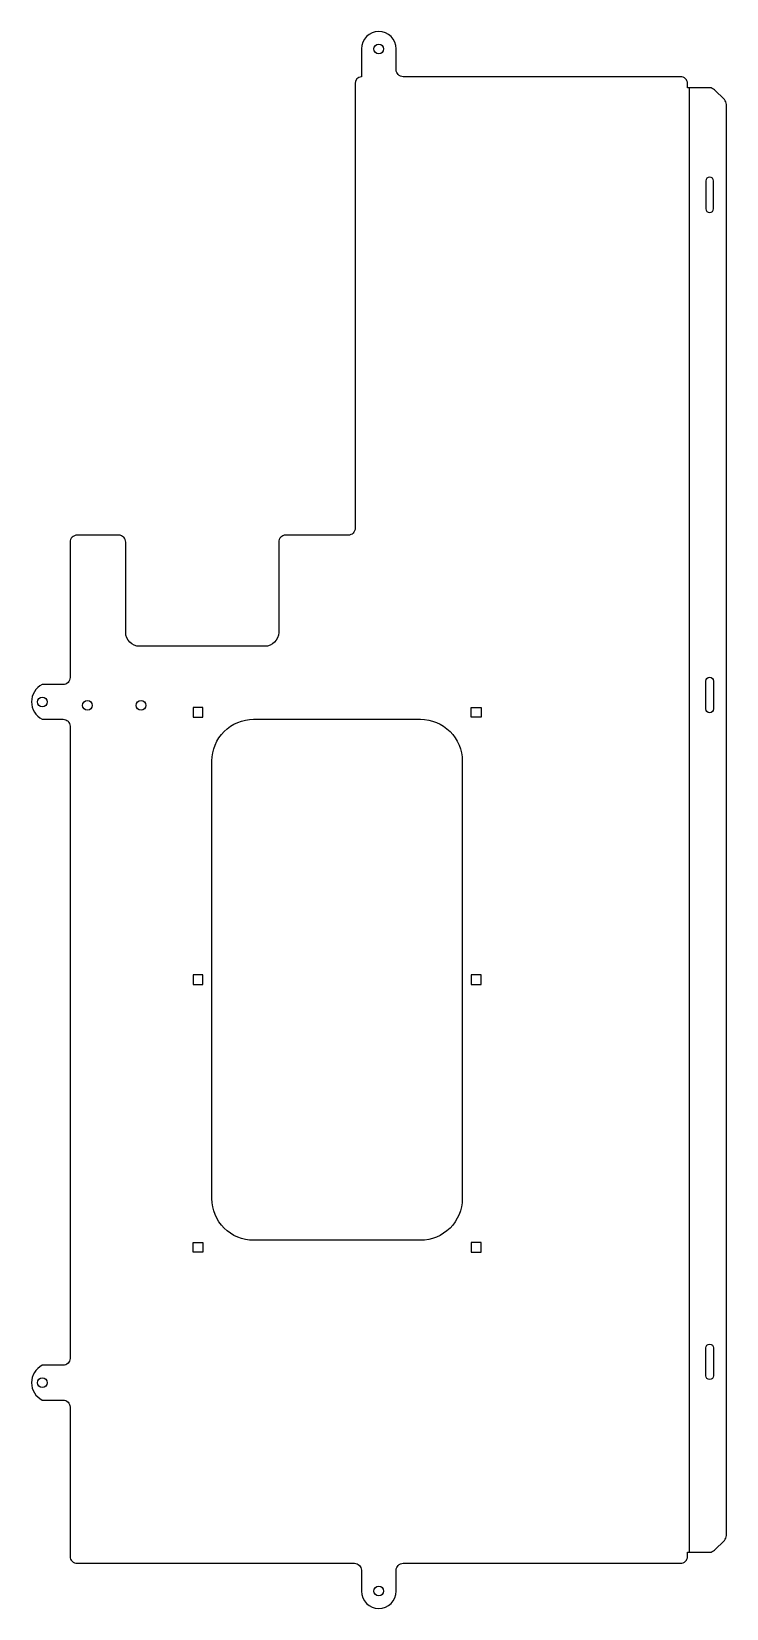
# Model space of a CAD drawing. Extents: x -250 to 250, y -568 to 568.
import ezdxf

# ---------------------------------------------------------------- set-up
doc = ezdxf.new("R2010")
doc.units = 0

msp = doc.modelspace()

# ---------------------------------------------------------------- linework, layer by layer
at = {"layer": '1'}
for points in [[(250, 514.9, 0.198912), (248.5, 518.5), (241.5, 525.5, 0.198912), (237.9, 527), (222, 527), (222, 530, 0.414214), (217, 535), (17.5, 535, -0.414214), (12.5, 540), (12.5, 555, 1), (-12.5, 555), (-12.5, 535, 0.38517), (-17, 530), (-17, 210, -0.414214), (-22, 205), (-67, 205, 0.414214), (-72, 200), (-72, 135, -0.414214), (-82, 125), (-172, 125, -0.414214), (-182, 135), (-182, 200, 0.414214), (-187, 205), (-217, 205, 0.414214), (-222, 200), (-222, 102.5, -0.414214), (-227, 97.5), (-242, 97.5, 0.615619), (-242, 72.5), (-227, 72.5, -0.414214), (-222, 67.5), (-222, -387.5, -0.414214), (-227, -392.5), (-242, -392.5, 0.615619), (-242, -417.5), (-227, -417.5, -0.414214), (-222, -422.5), (-222, -530, 0.414214), (-217, -535), (-17.5, -535, -0.414214), (-12.5, -540), (-12.5, -555, 1), (12.5, -555), (12.5, -540, -0.414214), (17.5, -535), (217, -535, 0.414214), (222, -530), (222, -527), (237.9, -527, 0.198912), (241.5, -525.5), (248.5, -518.5, 0.198912), (250, -514.9)], [(240.7, 460, 1), (235.2, 460), (235.2, 440, 1), (240.7, 440)], [(240.7, 100), (240.7, 80, -1), (235.2, 80), (235.2, 100, -1)], [(60, 42.5), (60, -272.5, -0.414214), (30, -302.5), (-90, -302.5, -0.414214), (-120, -272.5), (-120, 42.5, -0.414214), (-90, 72.5), (30, 72.5, -0.414214)], [(240.7, -380), (240.7, -400, -1), (235.2, -400), (235.2, -380, -1)]]:
    msp.add_lwpolyline(points, format="xyb", close=True, dxfattribs=at)
for points in [[(-126.5, 81), (-133.5, 81), (-133.5, 74), (-126.5, 74)], [(73.5, 81), (73.5, 74), (66.5, 74), (66.5, 81)], [(-126.5, -111.5), (-133.5, -111.5), (-133.5, -118.5), (-126.5, -118.5)], [(73.5, -111.5), (66.5, -111.5), (66.5, -118.5), (73.5, -118.5)], [(-126.5, -304), (-126.5, -311), (-133.5, -311), (-133.5, -304)], [(73.5, -304), (66.5, -304), (66.5, -311), (73.5, -311)]]:
    msp.add_lwpolyline(points, close=True, dxfattribs=at)
for centre in [(0, 555), (-242, 85), (-209.5, 82.5), (-171, 82.5), (-242, -405), (0, -555)]:
    msp.add_circle(centre, 3.5, dxfattribs=at)
at = {"layer": '2'}
msp.add_line((223.1, 527), (223.1, -527), dxfattribs=at)

doc.saveas('drawing.dxf')
